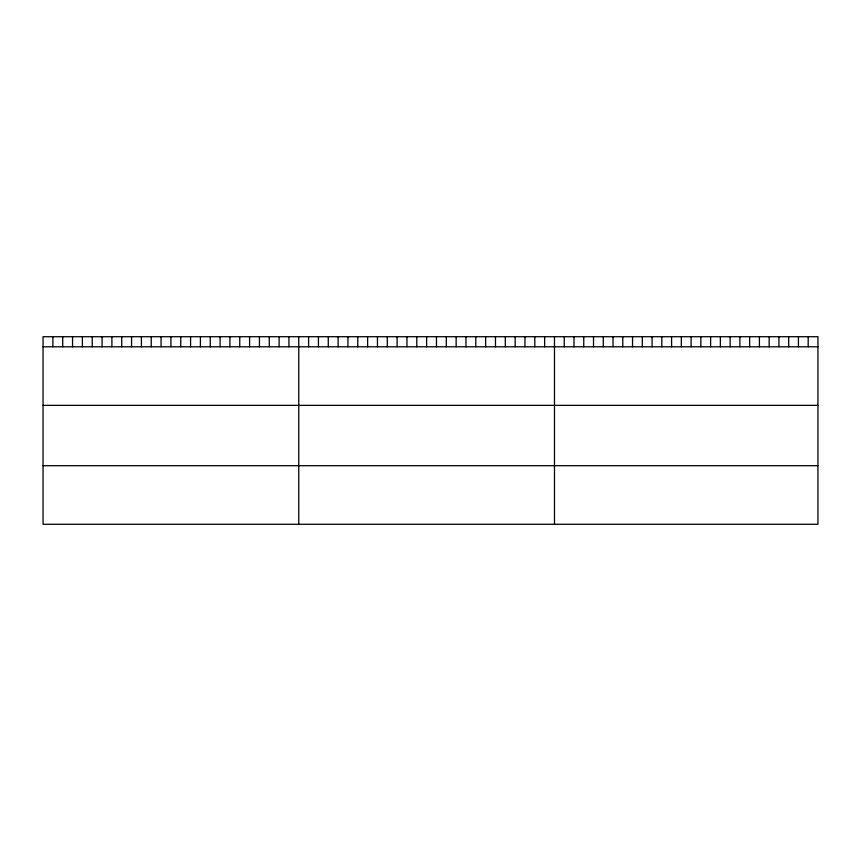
<?xml version="1.0" encoding="UTF-8"?>
<svg xmlns="http://www.w3.org/2000/svg" width="861" height="861" viewBox="0 0 861 861"><rect width="100%" height="100%" fill="white"/><g stroke="black" fill="none" stroke-linecap="round" stroke-linejoin="round"><path stroke-width="1.29" d="M817.95 346.789L817.95 524.284L43.05 524.284L43.05 336.716L817.95 336.716L817.95 346.789L43.05 346.789M43.05 405.359L817.95 405.359M43.05 465.704L817.95 465.704M808.188 336.716L808.188 346.789M798.438 336.716L798.438 346.789M788.676 336.716L788.676 346.789M778.914 336.716L778.914 346.789M769.164 336.716L769.164 346.789M759.402 336.716L759.402 346.789M749.64 336.716L749.64 346.789M739.89 336.716L739.89 346.789M730.128 336.716L730.128 346.789M720.366 336.716L720.366 346.789M710.616 336.716L710.616 346.789M700.854 336.716L700.854 346.789M691.092 336.716L691.092 346.789M681.342 336.716L681.342 346.789M671.58 336.716L671.58 346.789M661.818 336.716L661.818 346.789M652.068 336.716L652.068 346.789M642.306 336.716L642.306 346.789M632.544 336.716L632.544 346.789M622.794 336.716L622.794 346.789M613.032 336.716L613.032 346.789M603.27 336.716L603.27 346.789M593.52 336.716L593.52 346.789M583.758 336.716L583.758 346.789M573.996 336.716L573.996 346.789M564.246 336.716L564.246 346.789M554.484 336.716L554.484 524.284M544.647 336.716L544.647 346.789M534.81 336.716L534.81 346.789M524.973 336.716L524.973 346.789M515.147 336.716L515.147 346.789M505.31 336.716L505.31 346.789M495.473 336.716L495.473 346.789M485.636 336.716L485.636 346.789M475.799 336.716L475.799 346.789M465.962 336.716L465.962 346.789M456.136 336.716L456.136 346.789M446.299 336.716L446.299 346.789M436.462 336.716L436.462 346.789M426.625 336.716L426.625 346.789M416.789 336.716L416.789 346.789M406.952 336.716L406.952 346.789M397.115 336.716L397.115 346.789M387.289 336.716L387.289 346.789M377.452 336.716L377.452 346.789M367.615 336.716L367.615 346.789M357.778 336.716L357.778 346.789M347.941 336.716L347.941 346.789M338.104 336.716L338.104 346.789M328.278 336.716L328.278 346.789M318.441 336.716L318.441 346.789M308.604 336.716L308.604 346.789M298.767 336.716L298.767 524.284M288.93 336.716L288.93 346.789M279.093 336.716L279.093 346.789M269.256 336.716L269.256 346.789M259.43 336.716L259.43 346.789M249.593 336.716L249.593 346.789M239.756 336.716L239.756 346.789M229.919 336.716L229.919 346.789M220.082 336.716L220.082 346.789M210.245 336.716L210.245 346.789M200.419 336.716L200.419 346.789M190.582 336.716L190.582 346.789M180.745 336.716L180.745 346.789M170.909 336.716L170.909 346.789M161.072 336.716L161.072 346.789M151.235 336.716L151.235 346.789M141.398 336.716L141.398 346.789M131.572 336.716L131.572 346.789M121.735 336.716L121.735 346.789M111.898 336.716L111.898 346.789M102.061 336.716L102.061 346.789M92.224 336.716L92.224 346.789M82.387 336.716L82.387 346.789M72.561 336.716L72.561 346.789M62.724 336.716L62.724 346.789M52.887 336.716L52.887 346.789"/></g></svg>
